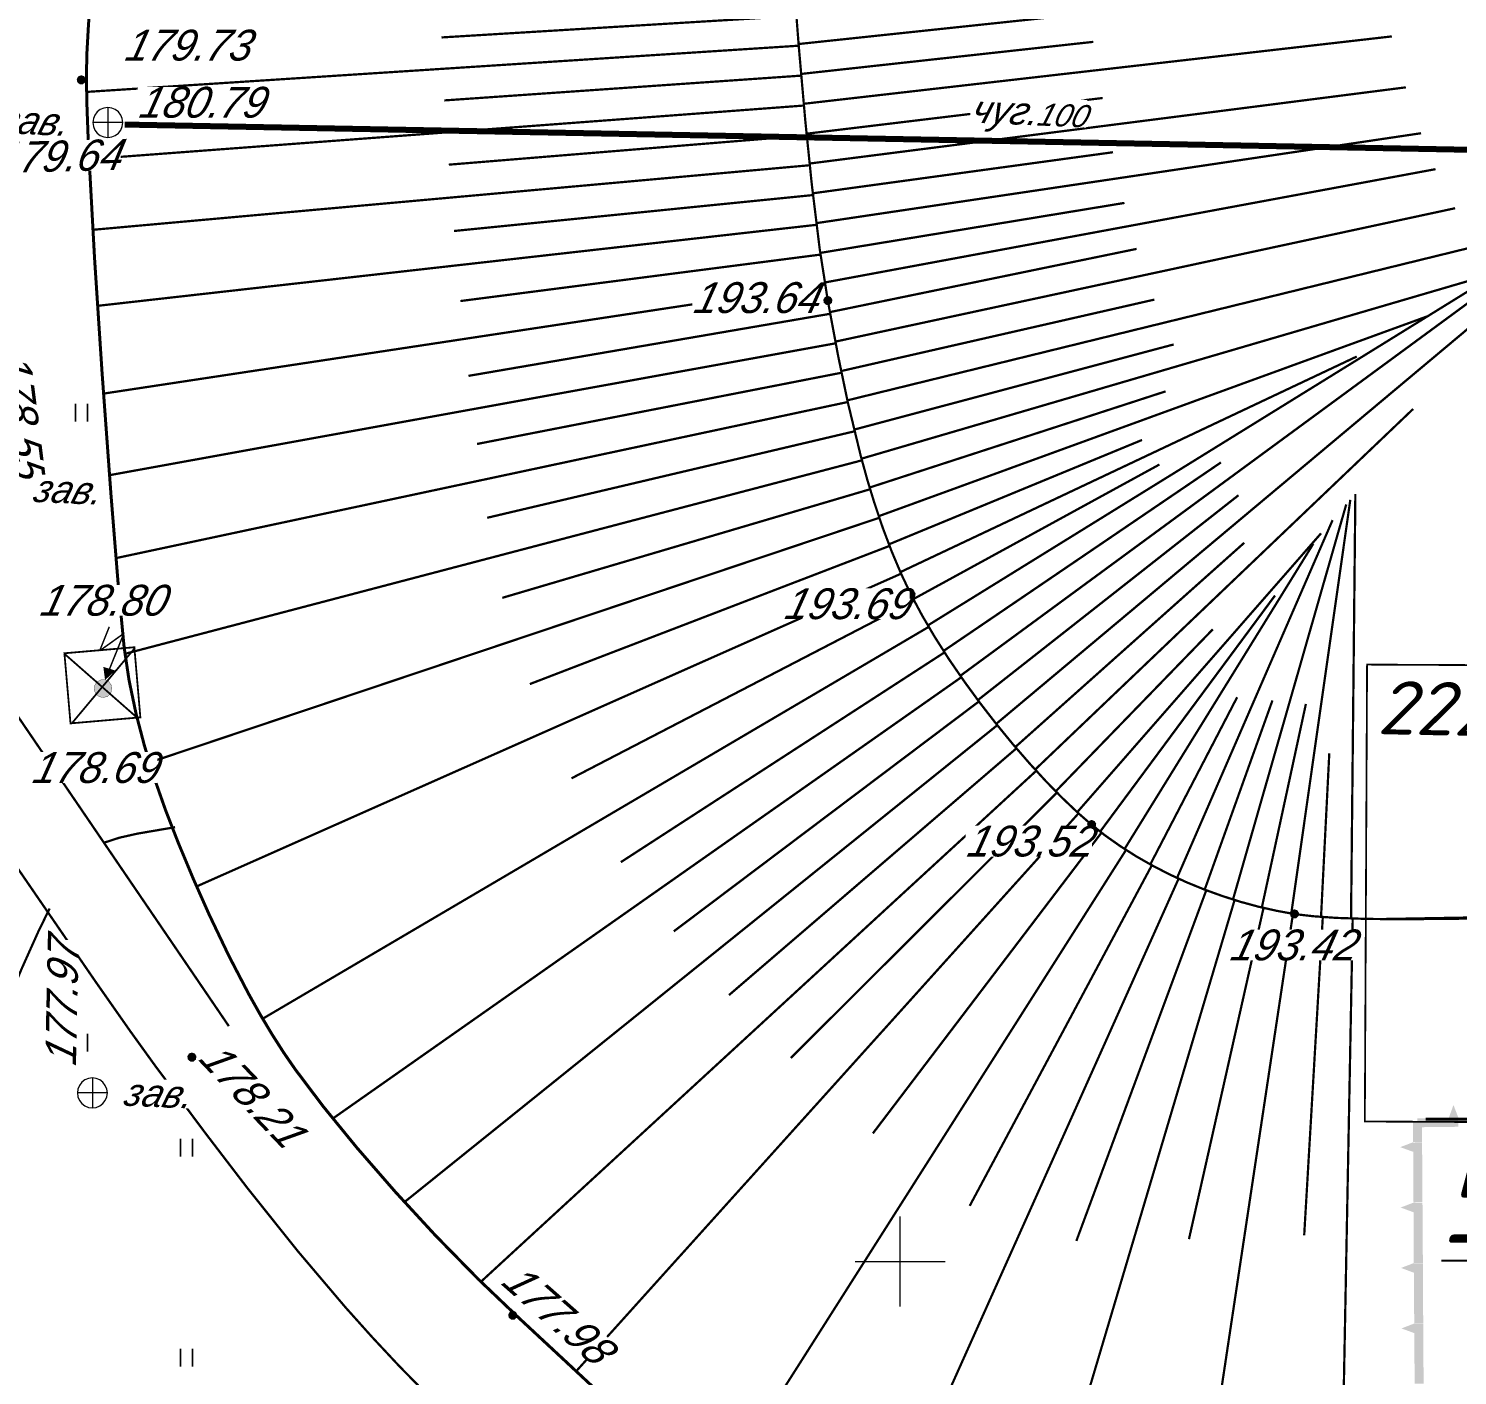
# Model space of a CAD drawing. Header units: millimetres. Extents: x -338 to 6826, y -8218 to 3153.
# Drawn here: x -39.3 to 138.9, y -7632.1 to -7464.2 of the extents above; entities that cross this region are included whole.
import ezdxf
from ezdxf import colors
from ezdxf.entities.mleader import LeaderData, LeaderLine
from ezdxf.math import Vec2, Vec3

# ---------------------------------------------------------------- set-up
doc = ezdxf.new("R2010")
doc.units = ezdxf.units.MM
doc.set_wipeout_variables(frame=1)
for name, pattern in [('Cплошная', [0]), ('Cплошная_0.50', [0]), ('Штриховая 1.5-1.5_0.50', [1.5, 0.75, -0.75]), ('Штриховая 1.5-1_0.50', [1.25, 0.75, -0.5])]:
    doc.linetypes.add(name, pattern=pattern)
for name, color, linetype, lineweight in [('Линия выноска', 137, 'Continuous', 25), ('Строительный', 251, 'Continuous', 13), ('Строительный @ 1', 251, 'Continuous', 13)]:
    doc.layers.add(name, color=color, linetype=linetype, lineweight=lineweight)
doc.styles.add('Simplex', font='simplex.shx', dxfattribs={"width": 0.7, "oblique": 15})
doc.styles.get("Standard").update_dxf_attribs({"font": 'simplex.shx', "oblique": 15})
doc.styles.add('БСАМ курсив малоконтрасный (Бм-431)', font='')
doc.styles.get('БСАМ курсив малоконтрасный (Бм-431)').set_extended_font_data('Bm431', italic=True)
doc.linetypes.add('Канализ', pattern='A,5,-1,["К",БСАМ курсив малоконтрасный (Бм-431),S=2,R=0,X=-1,Y=-1],-1,10,-2,10,-2,5', length=36)
doc.linetypes.add('КОНТУР', pattern='A,0,-0.5,[133,ltypeshp.shx,S=0.05,R=0,X=-0.5,Y=0],-0.5', length=1)

# ---------------------------------------------------------------- blocks, each defined once
blk = doc.blocks.new('2011 - 401 трава')
at = {"color": 7, "linetype": 'Continuous', "lineweight": 0, "const_width": 0.1, "flags": 128}
for points in [[(0, 0), (0, 1.2)], [(0.8, 0), (0.8, 1.2)]]:
    blk.add_lwpolyline(points, dxfattribs=at)
blk = doc.blocks.new('29 - 109.1.2 молниеводы на столбах метал')
for points in [[(0.5, 1.35), (-0.3, 1.4), (0, 0.6)], [(-0.00002, 0.6), (-0.27884, 0.53128), (-0.4938, 0.34084), (-0.59564, 0.07234), (-0.56102, -0.21276), (-0.39788, -0.4491), (-0.1436, -0.58256), (0.14358, -0.58256), (0.39786, -0.4491), (0.561, -0.21276), (0.59562, 0.07234), (0.49378, 0.34084), (0.27882, 0.53128)]]:
    blk.add_hatch(color=7).paths.add_polyline_path(points)
at = {"color": 7, "linetype": 'Continuous', "lineweight": 0, "const_width": 0.1, "flags": 128}
for points in [[(-0.8, 2.4), (-0.55, 4.1)], [(0.5, 3.9), (-0.8, 2.4)], [(0.117261, 1.373921), (0.5, 3.9)]]:
    blk.add_lwpolyline(points, dxfattribs=at)
at = {"color": 7, "linetype": 'Continuous', "lineweight": 0, "const_width": 0.02, "flags": 128}
for points in [[(0.5, 1.35), (-0.3, 1.4), (0, 0.6), (0.5, 1.35)], [(0, 0.6), (-0.278834, 0.531274), (-0.49379, 0.340839), (-0.595625, 0.072322), (-0.56101, -0.212763), (-0.397874, -0.449106), (-0.143589, -0.582565), (0.143589, -0.582565), (0.397874, -0.449106), (0.56101, -0.212763), (0.595625, 0.072322), (0.49379, 0.340839), (0.278834, 0.531274), (0, 0.6)]]:
    blk.add_lwpolyline(points, close=True, dxfattribs=at)
blk = doc.blocks.new('118 - 330 отм высот')
blk.add_hatch(color=7).paths.add_polyline_path([(0.098, 0.12), (0.002, 0.155), (-0.095, 0.121), (-0.146, 0.032), (-0.129, -0.069), (-0.05, -0.135), (0.052, -0.136), (0.131, -0.07), (0.149, 0.031)])
at = {"color": 7, "linetype": 'Continuous', "lineweight": 0, "const_width": 0.01, "flags": 128}
blk.add_lwpolyline([(0.098, 0.12), (0.002, 0.155), (-0.095, 0.121), (-0.146, 0.032), (-0.129, -0.069), (-0.05, -0.135), (0.052, -0.136), (0.131, -0.07), (0.149, 0.031), (0.098, 0.12)], close=True, dxfattribs=at)
blk = doc.blocks.new('Крест')
at = {"color": 0, "linetype": 'Continuous', "lineweight": 0, "flags": 128}
for points in [[(0, -1), (0, 1)], [(-1, 0), (1, 0)]]:
    blk.add_lwpolyline(points, dxfattribs=at)
blk = doc.blocks.new('Люк Канализация')
at = {"color": 0, "linetype": 'Continuous', "lineweight": -2}
blk.add_wipeout([(0.498, -0.001), (0.48, 0.128), (0.431, 0.249), (0.351, 0.352), (0.248, 0.432), (0.127, 0.482), (-0.002, 0.499), (-0.132, 0.482), (-0.252, 0.432), (-0.356, 0.352), (-0.435, 0.249), (-0.485, 0.128), (-0.502, -0.001), (-0.485, -0.131), (-0.435, -0.251), (-0.356, -0.355), (-0.252, -0.434), (-0.132, -0.484), (-0.002, -0.501), (0.127, -0.484), (0.248, -0.434), (0.351, -0.355), (0.431, -0.251), (0.48, -0.131)], dxfattribs=at)
for p, q in [((-0.002, 0.499), (-0.002, -0.501)), ((0.498, -0.001), (-0.502, -0.001))]:
    blk.add_line(p, q, dxfattribs=at)
at = {"color": 0, "linetype": 'Continuous', "lineweight": -2, "flags": 128}
blk.add_lwpolyline([(0.498, -0.001), (0.48, 0.128), (0.431, 0.249), (0.351, 0.352), (0.248, 0.432), (0.127, 0.482), (-0.002, 0.499), (-0.132, 0.482), (-0.252, 0.432), (-0.356, 0.352), (-0.435, 0.249), (-0.485, 0.128), (-0.502, -0.001), (-0.485, -0.131), (-0.435, -0.251), (-0.356, -0.355), (-0.252, -0.434), (-0.132, -0.484), (-0.002, -0.501), (0.127, -0.484), (0.248, -0.434), (0.351, -0.355), (0.431, -0.251), (0.48, -0.131)], close=True, dxfattribs=at)
blk = doc.blocks.new('_DotBlank')
at = {"color": 0, "linetype": 'ByBlock', "lineweight": -2}
blk.add_line((-0.5, 0), (-1, 0), dxfattribs=at)
blk.add_circle((0, 0), 0.5, dxfattribs=at)

msp = doc.modelspace()

# ---------------------------------------------------------------- hatches: boundary and pattern name
at = {"layer": 'Строительный', "lineweight": 20}
for points in [[(133.92, -7600.09), (133.93, -7600.65), (133.36, -7600.65), (133.38, -7603.06), (134.5, -7603.05), (134.49, -7601.2), (139.01, -7601.15), (138.99, -7600.07), (139.03, -7600.07), (139.05, -7600.07), (139.03, -7600.02), (138.96, -7599.86), (138.71, -7599.29), (139.03, -7600.02), (138.45, -7598.53), (138.42, -7598.43), (138.38, -7598.53), (137.9, -7599.84), (137.84, -7600.03), (137.83, -7600.04)], [(133.38, -7603.11), (133.37, -7603.08), (133.2, -7603.15), (132.63, -7603.4), (133.37, -7603.08), (131.87, -7603.65), (131.78, -7603.68), (131.87, -7603.72), (131.89, -7603.68), (131.87, -7603.72), (133.19, -7604.2), (133.37, -7604.27), (133.39, -7604.27), (133.43, -7610.59), (134.55, -7610.58), (134.5, -7603.1), (133.42, -7603.11), (133.42, -7603.07), (133.42, -7603.06), (133.37, -7603.08)], [(133.43, -7610.64), (133.41, -7610.61), (131.92, -7611.18), (131.93, -7611.21), (131.92, -7611.18), (131.83, -7611.21), (131.92, -7611.25), (133.23, -7611.73), (133.42, -7611.8), (133.43, -7611.81), (133.47, -7618.12), (134.6, -7618.12), (134.55, -7610.64), (133.46, -7610.64), (133.46, -7610.61), (133.46, -7610.59), (133.41, -7610.61)], [(133.51, -7618.18), (133.51, -7618.14), (133.51, -7618.12), (133.46, -7618.14), (131.97, -7618.71), (131.98, -7618.75), (131.97, -7618.71), (131.88, -7618.75), (131.97, -7618.78), (133.28, -7619.27), (133.47, -7619.33), (133.48, -7619.34), (133.52, -7625.66), (134.64, -7625.65), (134.6, -7618.17)], [(133.56, -7625.71), (133.56, -7625.68), (133.56, -7625.66), (133.51, -7625.68), (132.02, -7626.25), (131.92, -7626.28), (132.02, -7626.32), (133.33, -7626.8), (133.52, -7626.87), (133.53, -7626.87), (133.57, -7633.19), (134.69, -7633.18), (134.64, -7625.7)]]:
    msp.add_hatch(color=7, dxfattribs=at).paths.add_polyline_path(points)

# ---------------------------------------------------------------- linework, layer by layer
at = {"layer": 'Строительный', "color": 7, "linetype": 'Cплошная_0.50', "lineweight": 20, "flags": 128}
for points, const_width in [([(55.46, -7449.39), (55.47, -7449.56), (55.52, -7450.22), (56.79, -7466.61), (57.6, -7475.82), (58.4, -7483.65), (59.38, -7491.66), (60.4, -7498.17), (61.69, -7505.07), (62.89, -7510.83), (64.49, -7517.45), (65.32, -7520.48), (66.19, -7523.33), (67.25, -7526.48), (68.37, -7529.44), (69.54, -7532.21), (70.77, -7534.8), (72.15, -7537.39), (73.73, -7540.08), (75.51, -7542.87), (77.47, -7545.71), (79.38, -7548.32), (81.39, -7550.91), (83.47, -7553.45), (85.59, -7555.89), (87.62, -7558.1), (89.61, -7560.13), (91.51, -7561.94), (93.29, -7563.5), (95.03, -7564.87), (96.89, -7566.18), (98.85, -7567.43), (100.92, -7568.61), (103, -7569.68), (105.14, -7570.67), (107.35, -7571.57), (109.59, -7572.38), (111.84, -7573.1), (114.09, -7573.71), (116.35, -7574.22), (118.58, -7574.63), (120.9, -7574.9), (123.85, -7575.11), (127.43, -7575.23), (131.7, -7575.28), (129.56, -7575.25), (157.74, -7574.76), (152.02, -7574.9), (163.46, -7574.63), (174.63, -7574.45), (180.1, -7574.32), (185.81, -7574.18), (196.98, -7574), (215.96, -7573.97), (220.56, -7573.97), (243.04, -7573.96), (267.03, -7573.86), (272.16, -7573.8), (285.72, -7573.65), (304.42, -7573.31), (314.11, -7573.01), (323.1, -7572.64), (344.7, -7571.53), (357.11, -7570.77), (367.57, -7570.03), (377.68, -7569.13), (381.6, -7568.69), (384.75, -7568.25), (390.82, -7567.16), (396.91, -7565.77), (402.98, -7564.09), (408.86, -7562.16), (411.77, -7561.09), (414.59, -7559.96), (417.31, -7558.78), (419.92, -7557.56), (422.56, -7556.23), (425.23, -7554.79), (427.92, -7553.26), (430.59, -7551.64), (433.28, -7549.91), (435.88, -7548.15), (438.36, -7546.36), (440.69, -7544.57), (443, -7542.67), (445.1, -7540.81), (446.96, -7538.99), (448.58, -7537.24), (450.01, -7535.48), (451.38, -7533.55), (452.69, -7531.45), (453.94, -7529.17), (454.95, -7527.11), (455.94, -7524.9), (456.91, -7522.52), (457.88, -7519.94), (459.29, -7515.77), (460.96, -7510.42), (462.43, -7505.11), (464.02, -7498.52), (465.59, -7491.19), (467.06, -7483.54), (468.41, -7475.69), (469.46, -7468.47), (470.36, -7460.49), (471.39, -7449.32), (473.27, -7425.45), (474.09, -7414.27), (474.78, -7404.89), (475.29, -7398.71), (476.14, -7389.67), (476.38, -7387.05), (477.32, -7376.68), (477.86, -7369.19), (478.07, -7364.98), (478.14, -7361.44), (478.07, -7358.52), (477.87, -7356.2), (477.5, -7354.03), (476.96, -7351.81), (476.25, -7349.54), (475.38, -7347.25), (474.43, -7345.11), (473.35, -7342.97), (472.15, -7340.84), (470.83, -7338.73), (469.5, -7336.79), (468.08, -7334.89), (466.59, -7333.07), (465.05, -7331.34), (463.51, -7329.79), (461.81, -7328.25), (459.93, -7326.73), (457.88, -7325.22), (455.94, -7323.91), (453.86, -7322.6), (451.64, -7321.31), (449.3, -7320.03), (445, -7317.88), (440.29, -7315.75), (434.62, -7313.4), (428.51, -7311.05), (420.62, -7308.27), (413.15, -7305.91), (408.86, -7304.7), (404.82, -7303.68), (401.04, -7302.86), (397.53, -7302.23), (393.89, -7301.73), (389.68, -7301.28), (384.89, -7300.89), (379.47, -7300.55), (369.63, -7300.1), (357.31, -7299.73), (346.85, -7299.49), (335.15, -7299.21), (323.83, -7298.96), (309.86, -7298.74), (279.54, -7298.43), (250.11, -7298.31), (221.29, -7298.34), (192.48, -7298.55), (179.36, -7298.76), (169.05, -7299.02), (162.18, -7299.24), (149.09, -7299.68), (138.17, -7300.17), (129.15, -7300.77), (124.23, -7301.21), (119.79, -7301.7), (115.83, -7302.26), (112.31, -7302.87), (110.63, -7303.2), (103.03, -7304.74), (97.41, -7306.01), (93.24, -7307.1), (89.46, -7308.23), (86.01, -7309.43), (82.85, -7310.71), (79.34, -7312.39), (77.73, -7313.29), (76.21, -7314.22), (74.78, -7315.19), (73.45, -7316.2), (72.2, -7317.25), (71.03, -7318.34), (68.69, -7320.88), (66.36, -7323.84), (64.06, -7327.2), (61.82, -7330.9), (59.75, -7334.77), (57.81, -7338.83), (56.03, -7343.04), (54.44, -7347.31), (53.02, -7351.73), (51.86, -7356.08), (50.97, -7360.3), (50.36, -7364.33), (50.18, -7366.33), (50.05, -7368.67), (49.98, -7374.39), (50.15, -7381.5), (50.56, -7390.04), (51.59, -7404.99), (53.18, -7423.85), (54.12, -7434.24), (55.45, -7449.32)], 0.281), ([(69.63, -7319.82), (67.64, -7322.17), (65.66, -7324.82), (63.71, -7327.74), (61.82, -7330.9), (59.75, -7334.77), (57.81, -7338.83), (56.03, -7343.04), (54.44, -7347.31), (53.02, -7351.73), (51.86, -7356.08), (50.97, -7360.3), (50.36, -7364.33), (50.18, -7366.33), (50.05, -7368.67), (49.98, -7374.39), (50.15, -7381.5), (50.56, -7390.04), (51.59, -7404.99), (53.18, -7423.85), (54.12, -7434.24), (55.47, -7449.56), (55.52, -7450.22), (56.79, -7466.61), (57.6, -7475.82), (58.4, -7483.65), (59.38, -7491.66), (60.4, -7498.17), (61.69, -7505.07), (62.89, -7510.83), (64.49, -7517.45), (65.32, -7520.48), (66.19, -7523.33), (67.25, -7526.48), (68.37, -7529.44), (69.54, -7532.21), (70.77, -7534.8), (72.15, -7537.39), (73.73, -7540.08), (75.51, -7542.87), (77.47, -7545.71), (79.38, -7548.32), (81.39, -7550.91), (83.47, -7553.45), (85.59, -7555.89), (87.62, -7558.1), (89.61, -7560.13), (91.51, -7561.94), (93.29, -7563.5), (95.03, -7564.87), (96.89, -7566.18), (98.85, -7567.43), (100.92, -7568.61), (103, -7569.68), (105.14, -7570.67), (107.35, -7571.57), (109.59, -7572.38), (111.84, -7573.1), (114.09, -7573.71), (116.35, -7574.22), (118.58, -7574.63), (120.9, -7574.9), (123.85, -7575.11), (127.43, -7575.23), (131.7, -7575.28), (133.22, -7575.28)], 0.281), ([(-26, -7541.46), (-33.78, -7550.75)], 0.224), ([(-34.84, -7542.14), (-25.63, -7550.23)], 0.224), ([(330.63, -7572.27), (323.1, -7572.64), (314.11, -7573.01), (304.42, -7573.31), (285.72, -7573.65), (272.16, -7573.8), (267.03, -7573.86), (243.04, -7573.96), (220.56, -7573.97), (215.96, -7573.97), (196.98, -7574), (185.81, -7574.18), (180.1, -7574.32), (174.63, -7574.45), (163.46, -7574.63), (152.02, -7574.9), (148.84, -7574.99), (139.08, -7575.21), (131.7, -7575.28), (131.29, -7575.27)], 0.281)]:
    msp.add_lwpolyline(points, dxfattribs=dict(at, const_width=const_width))
at = {"layer": 'Строительный', "color": 7, "linetype": 'КОНТУР', "lineweight": 20, "ltscale": 2, "const_width": 0.374, "flags": 128}
for points in [[(-27.76, -7431.12), (-27.99, -7433.19), (-28.72, -7438.3), (-28.94, -7439.82), (-30.13, -7448.26), (-30.99, -7455.16), (-31.46, -7459.7), (-31.79, -7463.77), (-31.99, -7467.37), (-32.05, -7470.52), (-31.97, -7474.2), (-31.78, -7479.2), (-31.03, -7492.92), (-30.09, -7507.21), (-28.99, -7522.27), (-28.02, -7534.32), (-27.34, -7541.41), (-26.73, -7545.49), (-25.85, -7549.69), (-24.8, -7553.69), (-23.53, -7557.83), (-22.17, -7561.7), (-20.6, -7565.73), (-18.71, -7570.26), (-16.78, -7574.61), (-14.29, -7579.83), (-11.81, -7584.6), (-10.34, -7587.22), (-8.88, -7589.66), (-7.43, -7591.93), (-6, -7594), (-2.53, -7598.6), (1.68, -7603.76), (6.46, -7609.25), (11.47, -7614.69), (16.8, -7620.13), (21.87, -7624.97), (27.12, -7629.85), (34.33, -7636.57), (38.53, -7640.36), (42.35, -7643.67), (45.91, -7646.61), (49.24, -7649.2), (53.29, -7652.1), (57.01, -7654.47), (58.74, -7655.44), (60.41, -7656.29), (61.99, -7657), (63.5, -7657.58), (64.99, -7658.04), (66.6, -7658.42), (68.31, -7658.72), (70.13, -7658.93), (72.06, -7659.06), (74.1, -7659.11), (76.27, -7659.08), (78.56, -7658.96), (81.95, -7658.67), (85.67, -7658.21), (89.75, -7657.59), (94.75, -7656.71), (96.52, -7656.39), (103.28, -7655.22), (105.49, -7654.93), (107.28, -7654.77), (116.39, -7654.37), (125.5, -7654.09), (134.62, -7653.86)], [(330.58, -7599.24), (293.61, -7599.44), (213.45, -7599.88), (156.02, -7600.19), (134.94, -7600.18)]]:
    msp.add_lwpolyline(points, dxfattribs=at)
at = {"layer": 'Строительный', "color": 7, "linetype": 'Штриховая 1.5-1.5_0.50', "lineweight": 20, "ltscale": 2, "const_width": 0.281, "flags": 128}
msp.add_lwpolyline([(-77.58, -7438.91), (-78.52, -7444.79), (-78.95, -7447.89), (-79.26, -7450.68), (-79.49, -7453.72), (-79.58, -7456.58), (-79.53, -7460.94), (-79.36, -7467.56), (-78.76, -7482.61), (-78.36, -7489.08), (-77.99, -7492.65), (-77.76, -7493.69), (-77.43, -7494.75), (-77, -7495.84), (-76.47, -7496.97), (-75.41, -7498.82), (-73.96, -7501.01), (-72.95, -7502.44), (-71.24, -7504.91), (-61.37, -7519.47), (-40.56, -7550.03), (-14.29, -7588.6)], dxfattribs=at)
at = {"layer": 'Строительный', "color": 7, "linetype": 'Cплошная', "lineweight": 20, "const_width": 0.281, "flags": 128}
for points in [[(56.76, -7466.17), (129.18, -7458.5)], [(56.47, -7462.66), (12.23, -7465.35)], [(57.4, -7473.62), (130.73, -7465.22)], [(56.78, -7466.38), (-32.03, -7472.14)], [(57.07, -7469.9), (93.5, -7465.9)], [(57.09, -7470.11), (12.59, -7473.2)], [(58.12, -7481.07), (132.48, -7471.57)], [(57.42, -7473.84), (-31.72, -7480.53)], [(57.75, -7477.35), (94.67, -7472.9)], [(57.77, -7477.56), (13.14, -7481.21)], [(58.97, -7488.5), (134.38, -7477.29)], [(58.15, -7481.28), (-31.24, -7489.33)], [(58.53, -7484.78), (95.97, -7479.66)], [(60.01, -7495.9), (136.18, -7481.77)], [(58.55, -7485), (13.79, -7489.48)], [(59.46, -7492.21), (97.39, -7485.98)], [(61.34, -7503.27), (138.62, -7486.64)], [(58.99, -7488.71), (-30.66, -7498.81)], [(60.66, -7499.59), (98.9, -7491.71)], [(62.84, -7510.59), (141.77, -7491.25)], [(59.49, -7492.42), (14.59, -7498.21)], [(64.6, -7517.86), (143.99, -7494.62)], [(72.87, -7538.65), (144, -7494.66)], [(60.05, -7496.12), (-29.91, -7509.75)], [(76.92, -7544.93), (143.24, -7496.24)], [(62.06, -7506.94), (101.12, -7498.03)], [(81.4, -7550.92), (144.18, -7498.34)], [(60.69, -7499.8), (15.59, -7507.54)], [(66.75, -7525.03), (135.2, -7500.1)], [(61.38, -7503.48), (-29.17, -7519.92)], [(63.68, -7514.24), (103.53, -7503.62)], [(69.45, -7532), (126.35, -7505.13)], [(62.1, -7507.15), (16.66, -7516.03)], [(65.61, -7521.46), (102.52, -7509.47)], [(62.88, -7510.8), (-28.36, -7530.26)], [(86.25, -7556.62), (133.38, -7511.67)], [(63.73, -7514.45), (17.93, -7525.23)], [(68.02, -7528.54), (99.58, -7515.53)], [(64.65, -7518.07), (-27.24, -7542.19)], [(71.06, -7535.37), (101.75, -7518.59)], [(74.83, -7541.83), (109.42, -7518.33)], [(65.68, -7521.67), (19.81, -7535.21)], [(125.64, -7575.18), (126.18, -7522.27)], [(79.11, -7547.96), (111.61, -7522.42)], [(110.92, -7572.82), (125.04, -7523.57)], [(118.19, -7574.56), (125.55, -7522.99)], [(66.82, -7525.23), (-24.2, -7555.74)], [(103.94, -7570.13), (123.34, -7525.52)], [(91.5, -7561.93), (121.9, -7527.17)], [(68.09, -7528.74), (23.24, -7545.96)], [(83.78, -7553.81), (112.33, -7528.34)], [(97.4, -7566.52), (120.93, -7528.48)], [(69.53, -7532.2), (-18.31, -7571.19)], [(71.16, -7535.56), (28.44, -7557.71)], [(94.35, -7564.36), (116.16, -7534.92)], [(72.98, -7538.83), (-10.07, -7587.68)], [(88.82, -7559.33), (108.4, -7539.14)], [(74.95, -7542.01), (34.59, -7568.16)], [(77.04, -7545.11), (-1.32, -7600.12)], [(79.24, -7548.13), (41.19, -7576.79)], [(100.61, -7568.44), (111.44, -7547.6)], [(107.39, -7571.59), (115.84, -7548)], [(114.52, -7573.81), (120.01, -7548.44)], [(81.53, -7551.09), (7.62, -7610.53)], [(83.92, -7553.97), (48.08, -7584.73)], [(121.9, -7574.99), (122.93, -7554.59)], [(86.39, -7556.77), (17.14, -7620.47)], [(88.97, -7559.49), (55.79, -7592.57)], [(91.66, -7562.08), (29.01, -7631.64)], [(94.52, -7564.49), (66.02, -7601.97)], [(97.58, -7566.64), (46.47, -7647.05)], [(100.8, -7568.55), (78.09, -7611.01)], [(104.14, -7570.22), (64.8, -7657.99)], [(107.59, -7571.66), (91.39, -7615.38)], [(111.12, -7572.88), (85.75, -7658.2)], [(114.73, -7573.86), (105.43, -7615.16)], [(118.4, -7574.6), (106.31, -7654.84)], [(122.12, -7575), (119.8, -7614.67)], [(125.85, -7575.19), (124.35, -7654.12)]]:
    msp.add_lwpolyline(points, dxfattribs=at)
at = {"layer": 'Строительный', "color": 7, "linetype": 'Штриховая 1.5-1.5_0.50', "lineweight": 20, "ltscale": 2, "const_width": 0.281, "flags": 128}
msp.add_lwpolyline([(59.98, -7672.72), (60.34, -7672.4), (60.6, -7672.05), (60.76, -7671.68), (60.83, -7671.27), (60.81, -7670.84), (60.69, -7670.39), (60.17, -7669.38), (59.27, -7668.26), (57.97, -7667.01), (56.29, -7665.62), (54.17, -7664.07), (51.55, -7662.29), (48.36, -7660.27), (38.98, -7654.63), (33.24, -7651.21), (26.38, -7646.99), (21.05, -7643.46), (18.78, -7641.84), (16.76, -7640.3), (14.99, -7638.84), (13.45, -7637.46), (10.18, -7634.27), (6.9, -7630.92), (3.59, -7627.38), (0.24, -7623.64), (-5.69, -7616.65), (-11.97, -7608.79), (-17.25, -7601.89), (-23.54, -7593.45), (-26.63, -7589.16), (-30.91, -7583.05), (-43.08, -7565.34), (-67.77, -7528.89), (-68.95, -7527.14), (-80.75, -7509.74), (-81.08, -7509.45), (-81.23, -7509.42), (-81.37, -7509.47), (-81.61, -7509.8), (-81.82, -7510.43), (-82.05, -7512.02), (-82.18, -7514.31), (-82.16, -7518.21), (-80.57, -7557.8), (-78.88, -7597.69), (-77.4, -7629.97), (-76.52, -7647.48), (-75.77, -7660.59), (-75.17, -7669.24), (-74.92, -7671.88), (-74.71, -7673.4), (-74.44, -7674.37), (-74.05, -7675.31), (-73.54, -7676.2), (-72.9, -7677.06), (-72.14, -7677.87), (-71.25, -7678.63), (-70.25, -7679.36), (-69.12, -7680.04), (-66.99, -7681.07), (-64.55, -7681.96), (-61.81, -7682.72), (-58.81, -7683.33), (-56.24, -7683.71), (-53.56, -7683.99), (-50.83, -7684.15), (-48.15, -7684.2), (-43.85, -7684.05), (-36.52, -7683.66), (-17.55, -7682.41), (-4.07, -7681.38), (8.77, -7680.3), (20.47, -7679.2), (30.84, -7678.1), (42.32, -7676.67), (47.03, -7675.97), (51.05, -7675.29), (54.35, -7674.62), (56.94, -7673.97), (58.82, -7673.33), (59.49, -7673.02), (59.98, -7672.72)], close=True, dxfattribs=at)
at = {"layer": 'Строительный', "color": 7, "linetype": 'Cплошная_0.50', "lineweight": 20, "const_width": 0.224, "flags": 128}
msp.add_lwpolyline([(-34.79, -7542.12), (-34.03, -7550.86), (-25.32, -7550.11), (-26.07, -7541.37), (-34.79, -7542.12)], close=True, dxfattribs=at)
at = {"layer": 'Строительный', "color": 34, "linetype": 'Cплошная_0.50', "lineweight": 20, "true_color": 0xa55200, "const_width": 0.281, "elevation": 667.59, "flags": 128}
msp.add_lwpolyline([(-29.91, -7565.79), (-29.71, -7565.69), (-27.93, -7565.11), (-25.66, -7564.6), (-21.92, -7563.96), (-20.99, -7563.8)], dxfattribs=at)

# ---------------------------------------------------------------- block references
at = {"layer": 'Строительный', "color": 7, "lineweight": 20, "zscale": 3.74}
for name, p, xscale, yscale in [('118 - 330 отм высот', (-32.69, -7470.66, 672.21), 3.74, 3.74), ('118 - 330 отм высот', (60.4, -7498.17, 724.21), 3.74, 3.74), ('2011 - 401 трава', (-33.41, -7513.23), 1.87, 1.87), ('118 - 330 отм высот', (70.77, -7534.8, 724.41), 3.74, 3.74), ('118 - 330 отм высот', (93.29, -7563.5, 723.75), 3.74, 3.74), ('118 - 330 отм высот', (118.58, -7574.63, 723.39), 3.74, 3.74), ('2011 - 401 трава', (-33.41, -7591.77), 1.87, 1.87), ('118 - 330 отм высот', (-18.9, -7592.49, 666.49), 3.74, 3.74), ('2011 - 401 трава', (-20.32, -7604.86), 1.87, 1.87), ('118 - 330 отм высот', (21.11, -7624.67, 665.65), 3.74, 3.74), ('2011 - 401 трава', (-20.32, -7631.04), 1.87, 1.87)]:
    msp.add_blockref(name, p, dxfattribs=dict(at, xscale=xscale, yscale=yscale))
at = {"layer": 'Строительный', "color": 7, "lineweight": 20, "xscale": 1.869999999999405, "yscale": 1.869999999999405, "zscale": 3.74, "rotation": 346.6283499999836}
msp.add_blockref('29 - 109.1.2 молниеводы на столбах метал', (-29.97, -7546.52), dxfattribs=at)
at = {"layer": 'Строительный', "color": 136, "lineweight": 20, "true_color": 0x008080, "xscale": 5.61, "yscale": 5.61, "zscale": 3.74}
msp.add_blockref('Крест', (69.44, -7617.95), dxfattribs=at)

# ---------------------------------------------------------------- leaders
at = {"layer": 'Линия выноска', "lineweight": 20}
ml = msp.add_multileader_mtext('Standard', dxfattribs=at)
ml.set_content('5', color=2, style='Simplex')
ml.set_leader_properties()
ml.set_arrow_properties(name='DOTBLANK')
ml.build(insert=Vec2(0, 0))
ml.multileader.update_dxf_attribs({"text_left_attachment_type": 6, "text_right_attachment_type": 6, "dogleg_length": 1, "arrow_head_size": 5.61})
ctx = ml.context
ctx.base_point, ctx.char_height, ctx.arrow_head_size, ctx.landing_gap_size, ctx.plane_origin = Vec3(128.53, -7617.86), 11.22, 5.61, 7.48, Vec3(150.76, -7618.76)
ctx.left_attachment, ctx.right_attachment, ctx.text_align_type = 6, 6, 2
notes = []
notes.append((ctx, [(1, (1, 1, 0), (150.54, -7617.86), (-1, 0), 0.133, [(0, [(160.12, -7596.92)], 0, [])])]))
ctx.mtext.insert, ctx.mtext.alignment, ctx.mtext.flow_direction = Vec3(142.93, -7604.39), 3, 5
for ctx, leaders in notes:
    for number, flags, end, landing, length, lines in leaders:
        leader = LeaderData()
        leader.index, (leader.has_last_leader_line, leader.has_dogleg_vector, leader.attachment_direction) = number, flags
        leader.last_leader_point, leader.dogleg_vector, leader.dogleg_length = Vec3(end), Vec3(landing), length
        for number, points, colour, breaks in lines:
            line = LeaderLine()
            line.index, line.vertices, line.color, line.breaks = number, Vec3.list(points), colors.encode_raw_color(colour), breaks
            leader.lines.append(line)
        ctx.leaders.append(leader)

# ---------------------------------------------------------------- next in the draw order: block references
at = {"layer": 'Строительный @ 1', "linetype": 'Канализ', "lineweight": 20, "xscale": 3.74, "yscale": 3.74, "zscale": 3.74}
for p in [(-29.37, -7475.95), (-31.3, -7596.92)]:
    msp.add_blockref('Люк Канализация', p, dxfattribs=at)

# ---------------------------------------------------------------- next in the draw order: texts
at = {"layer": 'Строительный', "color": 7, "lineweight": 20, "char_height": 3.8474, "attachment_point": 4, "bg_fill": 3, "box_fill_scale": 1, "bg_fill_color": 256}
for s, insert, bg_fill_transparency in [('{\\fD431|c1|b0|i1;\\l\\C0;179.73}', (-27.39, -7466.34), 4263462), ('{\\fD431|c1|b0|i1;\\l\\C0;180.79}', (-25.64, -7473.46), 4264432), ('{\\fD431|c1|b0|i1;\\l\\C0;193.64}', (43.51, -7497.81), 4264857), ('{\\fD431|c1|b0|i1;\\l\\C0;178.80}', (-37.97, -7535.54), 4263472), ('{\\fD431|c1|b0|i1;\\l\\C0;193.69}', (54.85, -7535.97), 4263857), ('{\\fD431|c1|b0|i1;\\l\\C0;178.69}', (-38.93, -7556.39), 4264157), ('{\\fD431|c1|b0|i1;\\l\\C0;193.52}', (77.6, -7565.56), 4263882), ('{\\fD431|c1|b0|i1;\\l\\C0;193.42}', (110.42, -7578.51), 4263967)]:
    msp.add_mtext(s, dxfattribs=dict(at, insert=insert, bg_fill_transparency=bg_fill_transparency))
at = {"layer": 'Строительный', "color": 7, "lineweight": 20, "bg_fill": 3, "box_fill_scale": 1, "bg_fill_color": 256}
for s, insert, char_height, attachment_point, rotation, bg_fill_transparency in [('{\\fD431|c1|b0|i1;\\l\\C0;178.55}', (-41.05, -7504.53), 3.8474, 4, 277.1312, 4263572), ('{\\C1;2227/д}', (128.96, -7545.53), 6.6668, 1, 358.9098, 4267247), ('{\\fD431|c1|b0|i1;\\l\\C0;177.97}', (-35.25, -7593.6), 3.8474, 4, 88.7625, 4263582), ('{\\fD431|c1|b0|i1;\\l\\C0;178.21}', (-16.82, -7591.48), 3.8474, 4, 313.6806, 4263612), ('{\\fD431|c1|b0|i1;\\l\\C0;177.98}', (20.79, -7619.29), 3.8474, 4, 318.5647, 4264727)]:
    msp.add_mtext(s, dxfattribs=dict(at, insert=insert, char_height=char_height, attachment_point=attachment_point, rotation=rotation, bg_fill_transparency=bg_fill_transparency))

# ---------------------------------------------------------------- next in the draw order: linework, layer by layer
at = {"layer": 'Строительный', "color": 7, "linetype": 'Штриховая 1.5-1_0.50', "lineweight": 20, "const_width": 0.224, "flags": 128}
msp.add_lwpolyline([(127.36, -7600.49), (309.5, -7601.38), (309.78, -7544.43), (127.64, -7543.53), (127.36, -7600.49)], close=True, dxfattribs=at)
at = {"layer": 'Строительный', "color": 34, "linetype": 'Cплошная_0.50', "lineweight": 20, "true_color": 0xa55200, "const_width": 0.281, "elevation": 667.59, "flags": 128}
msp.add_lwpolyline([(-76.11, -7650.82), (-74.95, -7650.3), (-73.41, -7649.45), (-71.77, -7648.39), (-69.3, -7646.56), (-66.73, -7644.38), (-64.11, -7641.92), (-61.53, -7639.25), (-59.06, -7636.43), (-56.86, -7633.64), (-55.04, -7631.03), (-53.69, -7628.73), (-52.93, -7627.05), (-52.46, -7625.44), (-52.21, -7623.79), (-52.1, -7621.5), (-51.98, -7618.8), (-51.74, -7616.43), (-51.33, -7613.91), (-50.74, -7611.22), (-49.7, -7607.39), (-48.29, -7602.86), (-46.54, -7597.78), (-44.54, -7592.35), (-42.35, -7586.79), (-40.14, -7581.49), (-38.04, -7576.81), (-36.63, -7573.93)], dxfattribs=at)

# ---------------------------------------------------------------- next in the draw order: texts
at = {"layer": 'Строительный', "color": 7, "lineweight": 20, "bg_fill": 3, "box_fill_scale": 1, "bg_fill_color": 256}
for s, insert, char_height, attachment_point, rotation, bg_fill_transparency in [('{\\fD431|c1|b0|i1;\\l\\C0;179.64}', (-43.51, -7480.38), 3.8474, 4, 1.5273, 4264367), ('{\\fBm431|b0|i1|c204|p18;\\C0;зав.}', (-38.84, -7523.29), 3.4505, 7, 357.516, 0), ('{\\fBm431|b0|i1|c204|p18;\\C0;зав.}', (-27.55, -7598.55), 3.4505, 7, 357.516, 0)]:
    msp.add_mtext(s, dxfattribs=dict(at, insert=insert, char_height=char_height, attachment_point=attachment_point, rotation=rotation, bg_fill_transparency=bg_fill_transparency))

# ---------------------------------------------------------------- next in the draw order: linework, layer by layer
at = {"layer": 'Строительный', "linetype": 'Канализ', "lineweight": 20, "const_width": 0.748}
msp.add_lwpolyline([(-27.28, -7476.21), (150.78, -7479.55)], dxfattribs=at)

# ---------------------------------------------------------------- next in the draw order: texts
at = {"layer": 'Строительный', "color": 7, "lineweight": 20, "insert": (-42.99, -7477.31), "char_height": 3.4505, "attachment_point": 7, "rotation": 357.516, "bg_fill": 3, "box_fill_scale": 1, "bg_fill_color": 256, "bg_fill_transparency": 0}
msp.add_mtext('{\\fBm431|b0|i1|c204|p18;\\C0;зав.}', dxfattribs=at)

# ---------------------------------------------------------------- next in the draw order: texts
at = {"layer": 'Строительный', "color": 7, "lineweight": 20, "insert": (78.07, -7477), "char_height": 3.4505, "attachment_point": 7, "rotation": 357.516, "bg_fill": 3, "box_fill_scale": 1, "bg_fill_color": 256, "bg_fill_transparency": 0}
msp.add_mtext('{\\fBm431|b0|i1|c204|p18;\\C0;чуг.\\H0.81292x;10\\fBm431|b0|i1|c0|p18;0}', dxfattribs=at)

doc.saveas('drawing.dxf')
